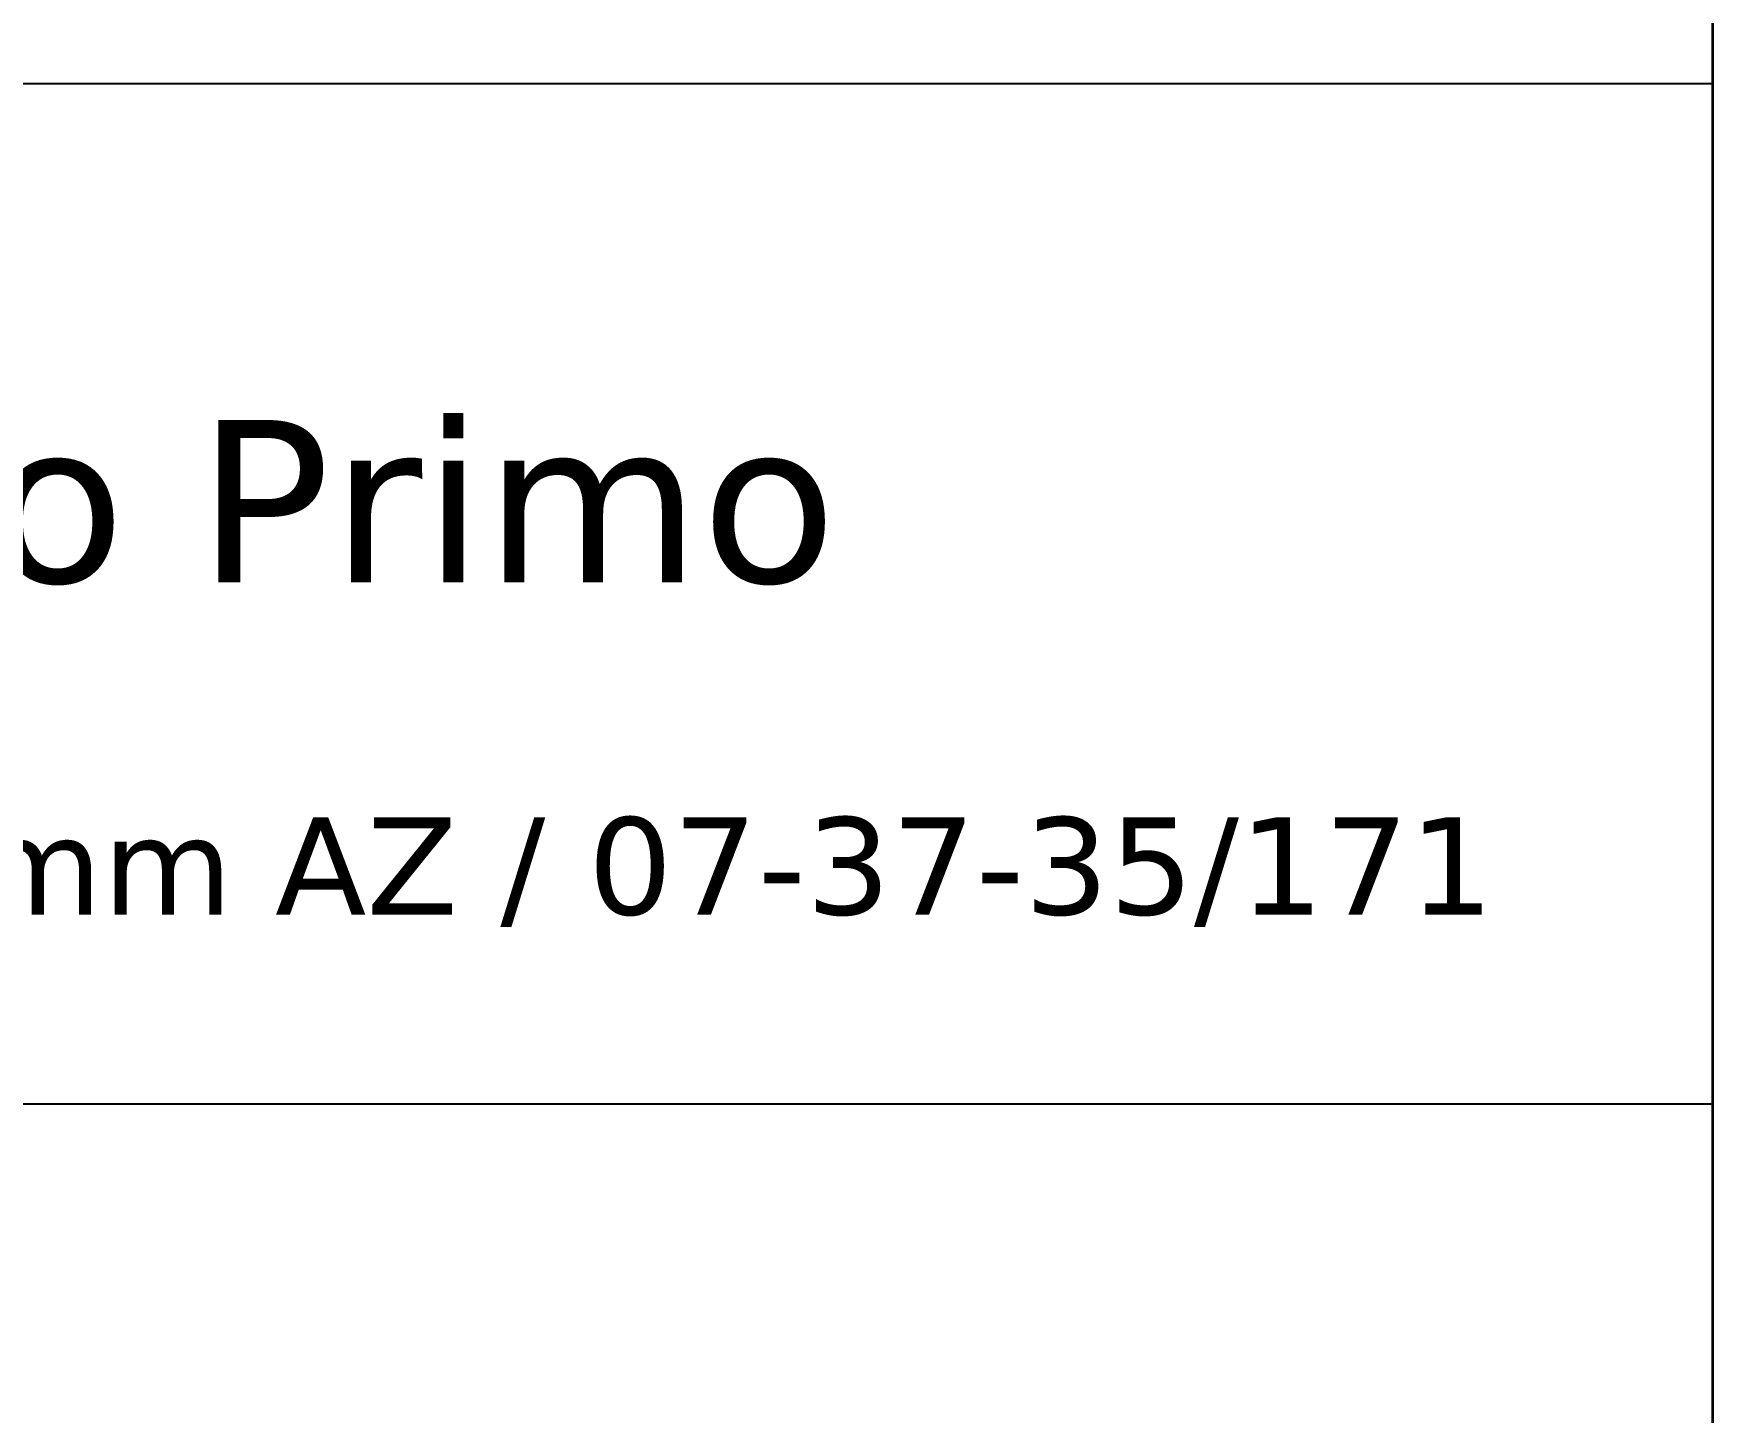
# Model space of a CAD drawing. Header units: millimetres. Extents: x 102 to 3000, y 150 to 4305.
# Drawn here: x 2457 to 3000, y 634 to 1080 of the extents above; entities that cross this region are included whole.
import ezdxf
from ezdxf.enums import TextEntityAlignment as Align

# ---------------------------------------------------------------- set-up
doc = ezdxf.new("R2010")
doc.units = ezdxf.units.MM
doc.header["$LTSCALE"] = 15
for name, color, linetype, lineweight in [('AM_BOR', 7, 'Continuous', 25), ('Rahmen (ISO)', 7, 'Continuous', 35), ('Titel (ISO)', 7, 'Continuous', 50)]:
    doc.layers.add(name, color=color, linetype=linetype, lineweight=lineweight)
doc.styles.add('Notiztext (DIN)', font='verdana.ttf')
doc.styles.get("Standard").update_dxf_attribs({"font": 'verdana.ttf'})
doc.styles.add('Textstil48', font='verdana.ttf')
doc.styles.add('Textstil49', font='verdana.ttf')
doc.styles.add('Textstil64', font='verdana.ttf', dxfattribs={"width": 0.800000011920929})

# ---------------------------------------------------------------- blocks, each defined once
blk = doc.blocks.new('Ränder Wedi_hoch')
at = {"layer": 'Rahmen (ISO)'}
blk.add_line((200, 287), (200, 10), dxfattribs=at)
blk = doc.blocks.new('Schriftfelder wedi')
at = {"layer": 'AM_BOR', "color": 7}
for p, q in [((-4.835435851690238, 61.14550874341795), (-188.8354355670838, 61.14550874341799)), ((-4.835435851690267, 0.245508743417977), (-4.835435851690238, 61.14550874341795)), ((-188.8354355670839, 39.14550874341798), (-4.835435851690271, 39.14550874341796))]:
    blk.add_line(p, q, dxfattribs=at)
at = {"layer": 'AM_BOR', "color": 7, "style": 'Textstil49'}
blk.add_text('wedi Fundo Primo ', height=3.499999940395355, dxfattribs=at).set_placement((-44.43543585169024, 52.14550874341796), align=Align.MIDDLE_CENTER)
blk.add_attdef('KOM_001', (-173.1316074875946, 56.07264107130283), '', height=3.499999940395355, dxfattribs=at)
at = {"layer": 'AM_BOR', "color": 7}
blk.add_attdef('BV2', text='', height=2.5, dxfattribs=at).set_placement((-144.7282352959334, 43.64550874341793), align=Align.TOP_LEFT)
at = {"layer": 'AM_BOR', "color": 7, "style": 'Textstil64', "width": 0.8}
for tag, p in [('ERSTELLUNGSDATUM_001', (-115.1472556346321, 30.39550873497786)), ('KONSTRUKTEUR_001', (-93.98674546601238, 30.41632807053269)), ('ERSTELLUNGSDATUM_001', (-115.1472556346321, 25.09550873497786)), ('KONSTRUKTEUR_001', (-93.98674546601238, 25.11632807053268))]:
    blk.add_attdef(tag, p, '', height=2.000000029802322, dxfattribs=at)
at = {"layer": 'AM_BOR', "color": 7, "style": 'Textstil64', "width": 0.7999999523162842}
for tag, p in [('KONTROLLDATUM', (-108.7354355670838, 20.39550874341796)), ('KONTROLLIERT_VON', (-92.73543585169028, 20.39550874341796))]:
    blk.add_attdef(tag, text='', height=2.000000029802322, dxfattribs=at).set_placement(p, align=Align.MIDDLE_CENTER)
at = {"layer": 'Titel (ISO)', "insert": (-44.43543585169024, 44.14550874341796), "char_height": 2.099999934434891, "attachment_point": 5, "style": 'Notiztext (DIN)'}
blk.add_mtext('\\fVerdana|b0|i0;\\H2.1000; Maße: 1200 x 1200 x 40 mm AZ / 07-37-35/171', dxfattribs=at)
at = {"layer": 'Titel (ISO)', "style": 'Textstil48'}
for tag, p in [('ZINDEX7', (-187.3647975257257, 38.18782851278687)), ('ZAENDERUNG7', (-180.6149465566807, 38.18782851278687)), ('ZINDDATUM7', (-154.4660687913087, 38.18782851278687)), ('ZINDNAME7', (-137.9854355670838, 38.18782851278687)), ('ZINDEX6', (-187.3647975257257, 33.03125241512821)), ('ZAENDERUNG6', (-180.6149465566807, 33.03125241512821)), ('ZINDDATUM6', (-154.4660687913087, 33.03125241512821)), ('ZINDNAME6', (-137.9854355670838, 33.03125241512821)), ('ZINDEX5', (-187.3647975257257, 28.43421540753899)), ('ZAENDERUNG5', (-180.6149465566807, 28.43421540753899)), ('ZINDDATUM5', (-154.4660687913087, 28.43421540753899)), ('ZINDNAME5', (-137.9854355670838, 28.43421540753899)), ('ZINDEX4', (-187.3647975257257, 23.43750762132873)), ('ZAENDERUNG4', (-180.6149465566807, 23.43750762132873)), ('ZINDDATUM4', (-154.4660687913087, 23.43750762132873)), ('ZINDNAME4', (-137.9854355670838, 23.43750762132873)), ('ZINDEX3', (-187.3647975257257, 18.84047061373951)), ('ZAENDERUNG3', (-180.6149465566807, 18.84047061373951)), ('ZINDDATUM3', (-154.4660687913087, 18.84047061373951)), ('ZINDNAME3', (-137.9854355670838, 18.84047061373951)), ('ZINDEX2', (-187.3647975257257, 13.68389451608085)), ('ZAENDERUNG2', (-180.6149465566807, 13.68389451608085)), ('ZINDDATUM2', (-154.4660687913087, 13.68389451608085)), ('ZINDNAME2', (-137.9854355670838, 13.68389451608085))]:
    blk.add_attdef(tag, text='', height=2.000000029802322, dxfattribs=at).set_placement(p, align=Align.TOP_LEFT)
for tag, p in [('ZINDEX1_001', (-187.3647975257257, 6.607252544344069)), ('ZAENDERUNG1_001', (-180.7949331263664, 6.51725927242334)), ('ZINDDATUM1_001', (-154.6823213116026, 6.565613873234413)), ('ZINDNAME1_001', (-137.9854355670838, 6.607252544344069))]:
    blk.add_attdef(tag, p, '', height=2.000000029802322, dxfattribs=at)

msp = doc.modelspace()

# ---------------------------------------------------------------- block references
at = {"xscale": 15, "yscale": 15, "zscale": 15}
for name, p in [('Ränder Wedi_hoch', (0, 0)), ('Schriftfelder wedi', (3072.531537775354, 146.3173688487306))]:
    msp.add_blockref(name, p, dxfattribs=at)

doc.saveas('drawing.dxf')
